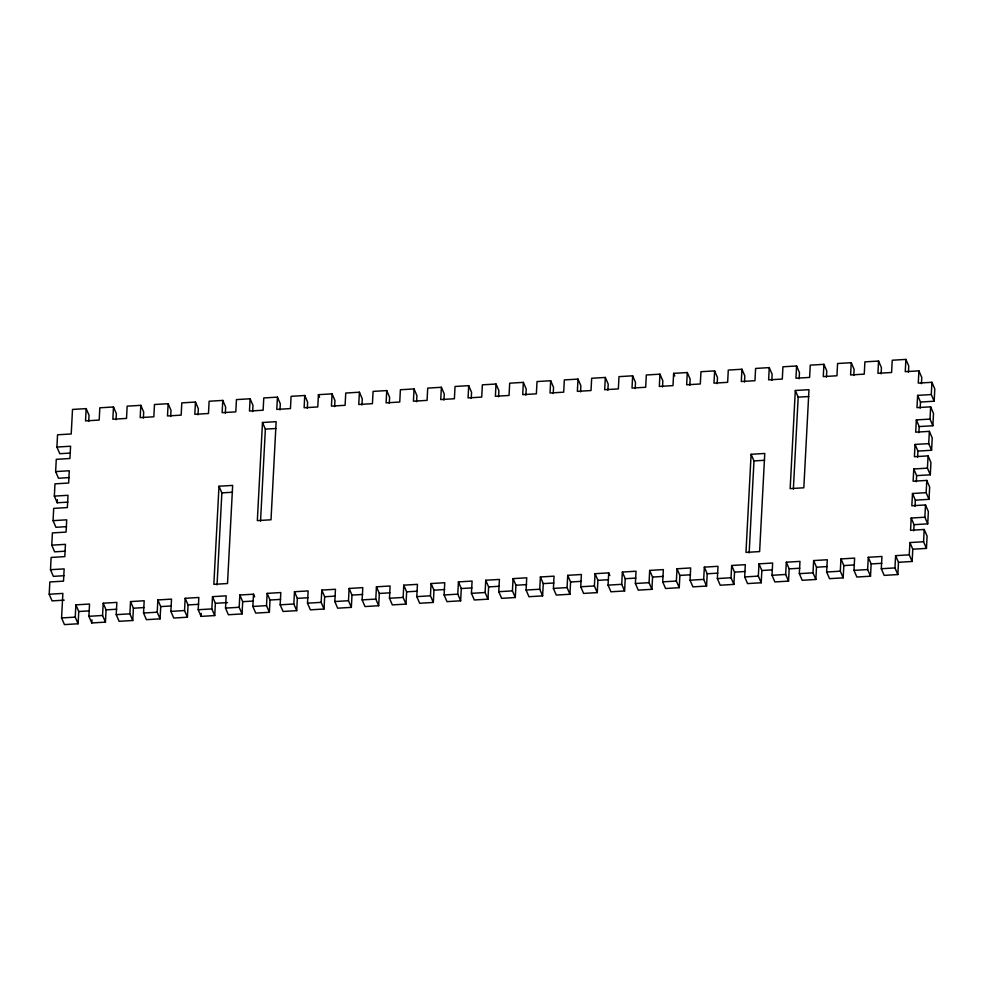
<?xml version="1.0" encoding="UTF-8"?>
<svg xmlns="http://www.w3.org/2000/svg" width="984" height="984" viewBox="0 0 984 984"><rect width="100%" height="100%" fill="white"/><g stroke="black" fill="none" stroke-linecap="round" stroke-linejoin="round"><path stroke-width="1.48" d="M64.218 600.154L52.066 600.88L49.2 594.238L49.84 581.962L63.505 581.15L64.144 568.887L50.491 569.699L51.131 557.436L64.796 556.612L65.436 544.349L51.771 545.173L52.41 532.91L66.076 532.086L66.715 519.823L53.062 520.647L53.702 508.384L67.367 507.559L68.007 495.296L54.341 496.108L54.981 483.845L68.646 483.033L69.286 470.758L55.633 471.582L56.273 459.319L69.938 458.495L70.577 446.232L56.912 447.056L57.552 434.793L71.217 433.969L72.508 409.442L86.161 408.618L89.04 415.273L88.72 421.398M67.834 502.123L57.207 502.762L57.38 499.7M254.635 596.857L253.491 594.201L239.825 595.013L242.691 601.667L242.052 613.93L228.386 614.754L225.52 608.1L226.16 595.837L212.507 596.661L215.373 603.303L214.733 615.566L201.068 616.39L198.202 609.736L198.842 597.472L185.177 598.297L188.055 604.939L187.403 617.214L173.75 618.026L170.872 611.384L171.511 599.121L157.858 599.933L160.724 606.587L160.084 618.85L146.419 619.674L143.553 613.02L144.193 600.757L130.528 601.581L133.406 608.223L132.754 620.486L119.101 621.31L116.223 614.656L116.862 602.393L103.209 603.217L106.075 609.871L105.436 622.134L91.77 622.946L88.904 616.304L89.544 604.041L75.879 604.852L78.757 611.507L78.105 623.77L64.452 624.594L61.574 617.94L62.865 593.413L49.2 594.238M78.105 623.77L75.239 617.128L75.879 604.852M86.161 408.618L85.522 420.881L99.187 420.07L99.827 407.794L113.492 406.982L116.358 413.624L116.038 419.762M91.77 622.946L91.93 619.883M105.436 622.134L102.557 615.48L103.209 603.217M113.492 406.982L112.852 419.246L126.505 418.421L127.157 406.158L140.81 405.334L143.689 411.988L143.369 418.114M132.754 620.486L129.888 613.844L130.528 601.581M140.81 405.334L140.171 417.61L153.836 416.786L154.476 404.522L168.141 403.698L171.007 410.353L170.687 416.478M160.084 618.85L157.206 612.196L157.858 599.933M168.141 403.698L167.501 415.961L181.154 415.137L181.806 402.874L195.459 402.062L198.338 408.704L198.018 414.842M187.403 617.214L184.537 610.56L185.177 598.297M195.459 402.062L194.82 414.326L208.485 413.501L209.125 401.238L222.79 400.414L225.656 407.068L225.336 413.194M201.068 616.39L201.228 613.327M214.733 615.566L211.855 608.924L212.507 596.661M222.79 400.414L222.138 412.677L235.803 411.865L236.443 399.602L250.108 398.778L252.986 405.42L252.654 411.558M218.989 486.231L213.848 584.348L227.513 583.524L232.655 485.407L218.989 486.231L221.867 492.873L217.046 584.865M242.052 613.93L239.186 607.276L239.825 595.013M250.108 398.778L249.469 411.041L263.134 410.217L263.773 397.954L277.439 397.142L280.305 403.784L279.985 409.922M609.846 575.529L608.702 572.872L595.037 573.697L597.915 580.339L597.263 592.602L583.61 593.426L580.732 586.772L581.384 574.508L567.719 575.332L570.585 581.974L569.945 594.25L556.28 595.062L553.414 588.42L554.053 576.157L540.388 576.968L543.266 583.623L542.615 595.886L528.962 596.71L526.083 590.056L526.735 577.793L513.07 578.617L515.936 585.259L515.296 597.522L501.631 598.346L498.765 591.692L499.405 579.428L485.739 580.252L488.618 586.907L487.978 599.17L474.313 599.982L471.434 593.34L472.086 581.077L458.421 581.888L461.287 588.543L460.647 600.806L446.982 601.63L444.116 594.976L444.756 582.712L431.09 583.537L433.969 590.179L433.329 602.442L419.664 603.266L416.786 596.624L417.437 584.348L403.772 585.173L406.638 591.827L405.998 604.09L392.333 604.902L389.467 598.26L390.107 585.997L376.442 586.808L379.32 593.463L378.68 605.726L365.015 606.55L362.137 599.896L362.788 587.632L349.123 588.457L351.989 595.099L351.349 607.362L337.684 608.186L334.818 601.544L335.458 589.268L321.805 590.092L324.671 596.747L324.031 609.01L310.366 609.834L307.5 603.18L308.14 590.917L294.474 591.728L297.34 598.383L296.701 610.646L283.035 611.47L280.169 604.816L280.809 592.553L267.156 593.377L270.022 600.019L269.382 612.294L255.717 613.106L252.851 606.464L253.491 594.201M262.482 422.493L257.341 520.61L271.006 519.786L276.147 421.669L262.482 422.493L265.36 429.135L260.539 521.126M269.382 612.294L266.504 605.64L267.156 593.377M277.439 397.142L276.787 409.406L290.452 408.581L291.092 396.318L304.757 395.494L307.635 402.148L307.303 408.274M296.701 610.646L293.835 604.004L294.474 591.728M304.757 395.494L304.118 407.757L317.783 406.946L318.422 394.682L332.088 393.858L334.954 400.5L334.634 406.638M324.031 609.01L321.153 602.356L321.805 590.092M332.088 393.858L331.436 406.121L345.101 405.297L345.741 393.034L359.406 392.21L362.284 398.864L361.952 405.002M351.349 607.362L348.484 600.72L349.123 588.457M359.406 392.21L358.766 404.486L372.432 403.661L373.071 391.398L386.737 390.574L389.603 397.228L389.283 403.354M378.68 605.726L375.802 599.084L376.442 586.808M386.737 390.574L386.085 402.837L399.75 402.026L400.39 389.75L414.055 388.938L416.921 395.58L416.601 401.718M405.998 604.09L403.132 597.436L403.772 585.173M414.055 388.938L413.415 401.201L427.081 400.377L427.72 388.114L441.386 387.29L444.251 393.944L443.932 400.082M433.329 602.442L430.451 595.8L431.09 583.537M441.386 387.29L440.734 399.566L454.399 398.741L455.038 386.478L468.704 385.654L471.57 392.308L471.25 398.434M460.647 600.806L457.781 594.152L458.421 581.888M468.704 385.654L468.064 397.917L481.717 397.093L482.369 384.83L496.022 384.018L498.9 390.66L498.581 396.798M487.978 599.17L485.1 592.516L485.739 580.252M496.022 384.018L495.382 396.281L509.048 395.457L509.687 383.194L523.353 382.37L526.219 389.024L525.899 395.15M515.296 597.522L512.43 590.88L513.07 578.617M523.353 382.37L522.713 394.633L536.366 393.821L537.018 381.558L550.671 380.734L553.549 387.376L553.229 393.514M542.615 595.886L539.749 589.231L540.388 576.968M550.671 380.734L550.031 392.997L563.697 392.173L564.336 379.91L578.002 379.098L580.867 385.74L580.548 391.878M569.945 594.25L567.079 587.596L567.719 575.332M578.002 379.098L577.362 391.361L591.015 390.537L591.667 378.274L605.32 377.45L608.198 384.104L607.878 390.23M597.263 592.602L594.398 585.96L595.037 573.697M605.32 377.45L604.68 389.713L618.346 388.901L618.985 376.638L632.65 375.814L635.516 382.456L635.197 388.594M898.478 562.294L912.143 561.47L909.265 554.828L895.6 555.653L898.478 562.294L897.839 574.558L884.173 575.382L881.307 568.727L881.947 556.464L868.282 557.288L871.148 563.93L870.508 576.206L856.843 577.018L853.977 570.376L854.616 558.112L840.963 558.924L843.829 565.579L843.19 577.842L829.524 578.666L826.658 572.011L827.298 559.748L813.633 560.572L816.499 567.214L815.859 579.478L802.194 580.302L799.328 573.647L799.967 561.384L786.314 562.208L789.18 568.863L788.541 581.126L774.875 581.938L772.01 575.296L772.649 563.033L758.984 563.844L761.862 570.499L761.21 582.762L747.557 583.586L744.679 576.932L745.319 564.668L731.666 565.492L734.531 572.135L733.892 584.398L720.226 585.222L717.361 578.58L718 566.304L704.335 567.128L707.213 573.783L706.561 586.046L692.908 586.858L690.03 580.216L690.67 567.952L677.017 568.764L679.882 575.419L679.243 587.682L665.578 588.506L662.712 581.851L663.351 569.588L649.686 570.413L652.564 577.054L651.912 589.318L638.259 590.142L635.381 583.5L636.021 571.224L622.368 572.048L625.234 578.703L624.594 590.966L610.929 591.79L608.063 585.136L608.702 572.872M624.594 590.966L621.716 584.312L622.368 572.048M632.65 375.814L632.011 388.077L645.664 387.253L646.316 374.99L659.969 374.166L662.847 380.82L662.527 386.958M651.912 589.318L649.046 582.676L649.686 570.413M659.969 374.166L659.329 386.441L672.995 385.617L673.634 373.354L687.299 372.53L690.165 379.184L689.846 385.31M679.243 587.682L676.365 581.04L677.017 568.764M687.299 372.53L686.66 384.793L700.313 383.981L700.965 371.706L714.618 370.894L717.496 377.536L717.176 383.674M706.561 586.046L703.695 579.391L704.335 567.128M714.618 370.894L713.978 383.157L727.643 382.333L728.283 370.07L741.948 369.246L744.814 375.9L744.494 382.038M733.892 584.398L731.014 577.756L731.666 565.492M741.948 369.246L741.309 381.521L754.962 380.697L755.614 368.434L769.267 367.61L772.145 374.264L771.825 380.39M751.112 454.288L745.97 552.405L759.623 551.581L764.765 453.464L751.112 454.288L753.978 460.93L749.156 552.922M761.21 582.762L758.344 576.107L758.984 563.844M769.267 367.61L768.627 379.873L782.292 379.061L782.932 366.786L796.597 365.974L799.463 372.616L799.143 378.754M788.541 581.126L785.663 574.471L786.314 562.208M795.306 390.5L790.164 488.618L803.83 487.793L808.971 389.676L795.306 390.5L798.184 397.155L793.362 489.134M796.597 365.974L795.945 378.237L809.611 377.413L810.25 365.15L823.916 364.326L826.794 370.98L826.462 377.106M815.859 579.478L812.993 572.836L813.633 560.572M823.916 364.326L823.276 376.589L836.941 375.777L837.581 363.514L851.246 362.69L854.112 369.344L853.792 375.47M843.19 577.842L840.311 571.187L840.963 558.924M851.246 362.69L850.594 374.953L864.26 374.129L864.899 361.866L878.564 361.054L881.443 367.696L881.111 373.834M870.508 576.206L867.642 569.552L868.282 557.288M878.564 361.054L877.925 373.317L891.59 372.493L892.23 360.23L905.895 359.406L908.761 366.06L908.441 372.186M897.839 574.558L894.96 567.916L895.6 555.653M905.895 359.406L905.243 371.669L918.908 370.857L921.787 377.499L921.454 383.637M909.265 554.828L909.905 542.565L923.57 541.741L926.448 548.395L912.783 549.207L909.905 542.565M911.196 518.027L914.062 524.681L927.727 523.857L924.862 517.215L911.196 518.027L910.557 530.302L924.21 529.478L927.088 536.12L926.448 548.395M912.488 493.501L915.354 500.155L929.019 499.331L926.141 492.677L912.488 493.501L911.836 505.764L925.501 504.952L928.367 511.594L927.727 523.857M913.767 468.974L916.633 475.616L930.298 474.805L927.432 468.15L913.767 468.974L913.127 481.238L926.793 480.413L929.659 487.068L929.019 499.331M915.059 444.448L917.924 451.09L931.59 450.266L928.711 443.624L915.059 444.448L914.407 456.711L928.072 455.887L930.938 462.541L930.298 474.805M916.338 419.91L919.204 426.564L932.869 425.74L930.003 419.098L916.338 419.91L915.698 432.173L929.363 431.361L932.229 438.003L931.59 450.266M917.629 395.383L920.495 402.038L934.16 401.214L931.282 394.559L917.629 395.383L916.977 407.647L930.643 406.822L933.509 413.477L932.869 425.74M918.908 370.857L918.269 383.12L931.934 382.296L934.8 388.951L934.16 401.214M912.143 561.47L912.783 549.207M913.742 530.819L914.062 524.681M915.034 506.28L915.354 500.155M916.313 481.754L916.633 475.616M917.605 457.228L917.924 451.09M918.884 432.689L919.204 426.564M920.175 408.163L920.495 402.038M923.57 541.741L924.21 529.478M924.862 517.215L925.501 504.952M926.141 492.677L926.793 480.413M927.432 468.15L928.072 455.887M928.711 443.624L929.363 431.361M930.003 419.098L930.643 406.822M931.282 394.559L931.934 382.296M265.36 429.135L275.987 428.495M798.184 397.155L808.811 396.515M70.405 453.071L59.79 453.698L56.912 447.056M69.126 477.597L58.499 478.236L55.633 471.582M221.867 492.873L232.495 492.246M753.978 460.93L764.605 460.291M66.555 526.649L55.928 527.289L53.062 520.647M65.264 551.188L54.637 551.827L51.771 545.173M63.985 575.714L53.357 576.353L50.491 569.699M78.757 611.507L89.384 610.867M106.075 609.871L116.702 609.231M133.406 608.223L144.021 607.583M160.724 606.587L171.351 605.947M188.055 604.939L198.67 604.311M215.373 603.303L227.513 602.577M242.691 601.667L253.318 601.027M270.022 600.019L280.649 599.391M297.34 598.383L307.967 597.743M324.671 596.747L335.298 596.107M351.989 595.099L362.616 594.459M379.32 593.463L389.947 592.823M406.638 591.827L417.265 591.187M433.969 590.179L444.596 589.539M461.287 588.543L471.914 587.903M488.618 586.907L499.245 586.267M515.936 585.259L526.563 584.619M543.266 583.623L553.894 582.983M570.585 581.974L581.212 581.347M597.915 580.339L608.543 579.699M625.234 578.703L635.861 578.063M652.564 577.054L663.191 576.415M679.882 575.419L690.51 574.779M707.213 573.783L717.828 573.143M734.531 572.135L745.159 571.495M761.862 570.499L772.477 569.859M789.18 568.863L799.808 568.223M816.499 567.214L827.126 566.575M843.829 565.579L854.456 564.939M871.148 563.93L881.775 563.303M61.574 617.94L75.239 617.128M88.904 616.304L102.557 615.48M116.223 614.656L129.888 613.844M143.553 613.02L157.206 612.196M170.872 611.384L184.537 610.56M198.202 609.736L211.855 608.924M225.52 608.1L239.186 607.276M252.851 606.464L266.504 605.64M280.169 604.816L293.835 604.004M307.5 603.18L321.153 602.356M334.818 601.544L348.484 600.72M362.137 599.896L375.802 599.084M389.467 598.26L403.132 597.436M416.786 596.624L430.451 595.8M444.116 594.976L457.781 594.152M471.434 593.34L485.1 592.516M498.765 591.692L512.43 590.88M526.083 590.056L539.749 589.231M553.414 588.42L567.079 587.596M580.732 586.772L594.398 585.96M608.063 585.136L621.716 584.312M635.381 583.5L649.046 582.676M662.712 581.851L676.365 581.04M690.03 580.216L703.695 579.391M717.361 578.58L731.014 577.756M744.679 576.932L758.344 576.107M772.01 575.296L785.663 574.471M799.328 573.647L812.993 572.836M826.658 572.011L840.311 571.187M853.977 570.376L867.642 569.552M881.307 568.727L894.96 567.916M673.634 373.354L674.778 376.011M318.422 394.682L319.566 397.339M54.341 496.108L57.207 502.762"/></g></svg>
